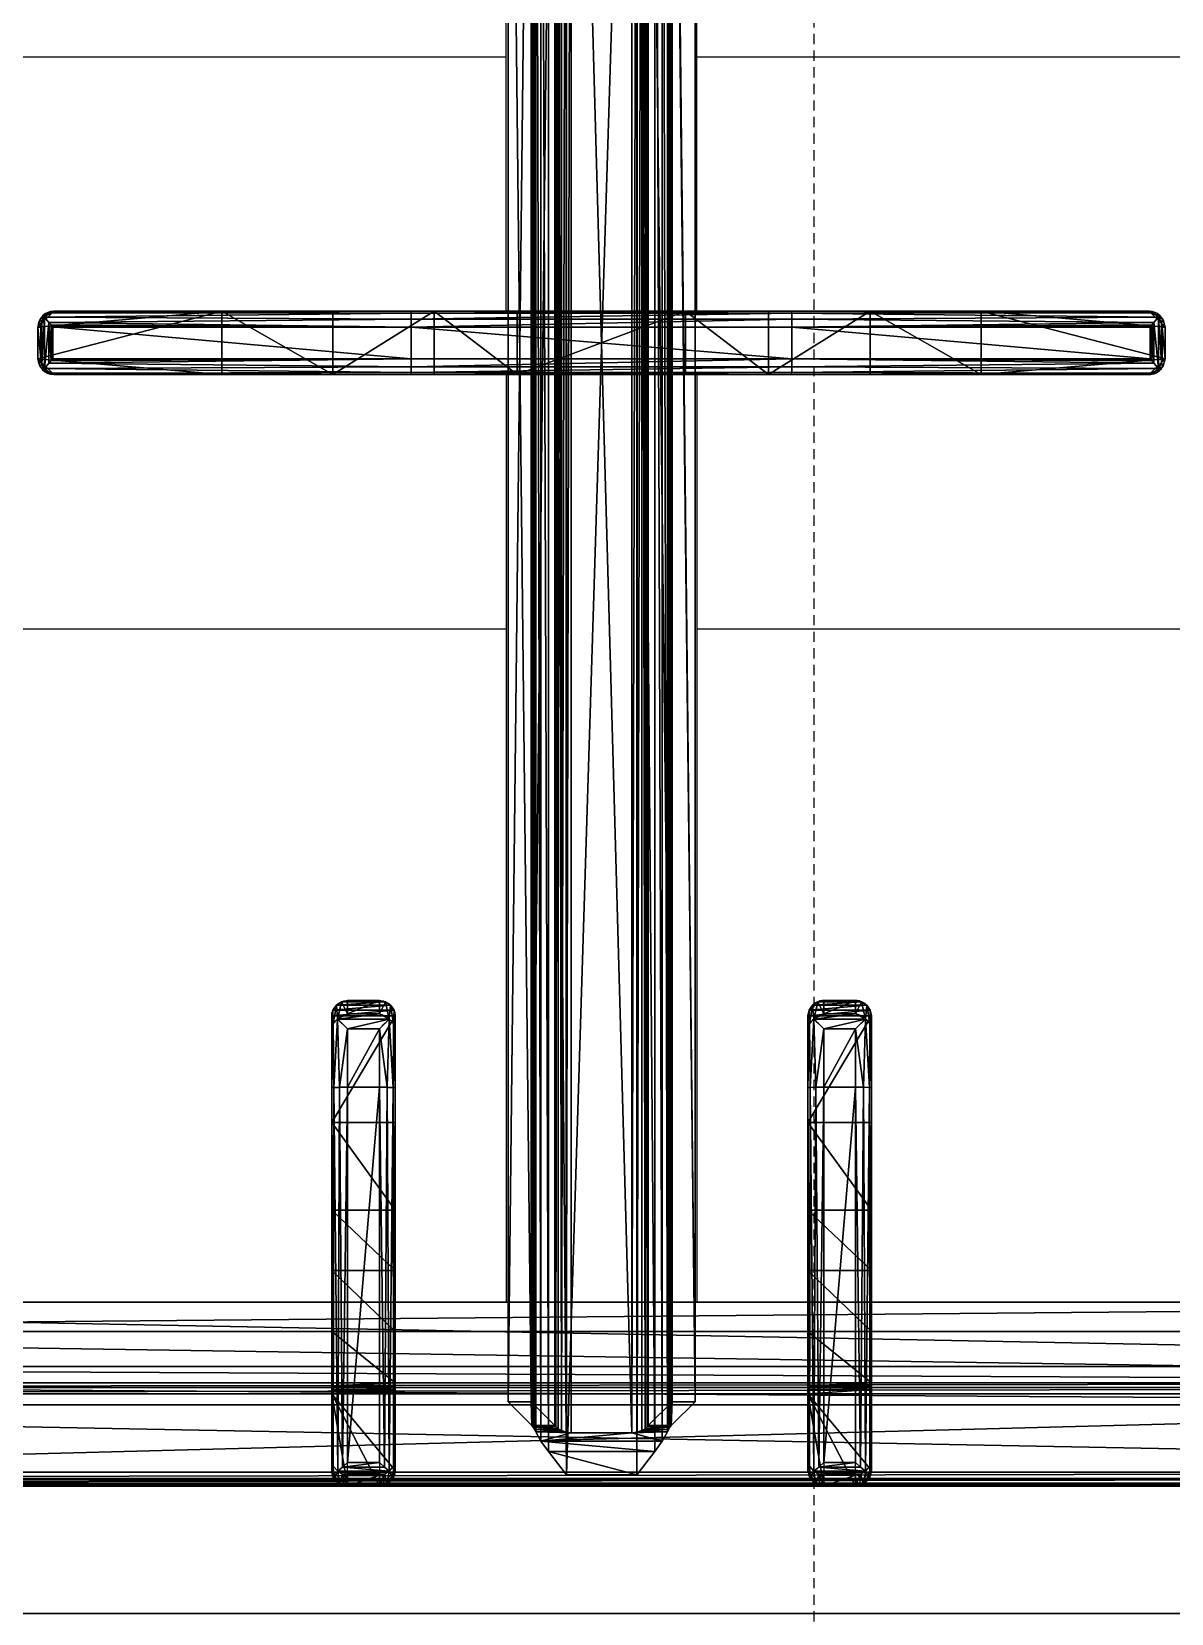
# Model space of a CAD drawing. Header units: millimetres. Extents: x 45 to 25350, y 77 to 5059.
# Drawn here: x 22177.87 to 22195.82, y 3859.1 to 3884 of the extents above; entities that cross this region are included whole.
import ezdxf

# ---------------------------------------------------------------- set-up
doc = ezdxf.new("R2010")
doc.units = ezdxf.units.MM
doc.header["$LTSCALE"] = 5
doc.linetypes.add('NASCOSTA', pattern=[0.375, 0.25, -0.125])
for name, color, linetype in [('200-EquipBlack-3d', 250, 'Continuous'), ('200-EquipBorder-2d', 9, 'Continuous'), ('200-EquipInternal-2d', 252, 'Continuous'), ('200-EquipSteel-3d', 9, 'Continuous'), ('300-exhaust-2d', 70, 'Continuous')]:
    doc.layers.add(name, color=color, linetype=linetype)
doc.layers.add('200-InsPoint-3D', color=3, linetype='Continuous', plot=False)

# ---------------------------------------------------------------- blocks, each defined once
blk = doc.blocks.new('ELECTROLUX-MC7-PASTACOOKER-400')
at = {"layer": '200-EquipSteel-3d', "invisible_edges": 5}
blk.add_3dface([(400, -655, 900), (370, -571.24, 900), (370, -133.76, 900), (400, -80.5, 900)], dxfattribs=at)
blk = doc.blocks.new('ELECTROLUX-MC7-BODYTOP400')
at = {"layer": '200-EquipBorder-2d'}
blk.add_line((400, 0), (400, -655), dxfattribs=at)
at = {"layer": '200-EquipSteel-3d'}
for points in [[(0, -655, 650), (0, -2, 650), (400, -2, 650), (400, -655, 650)], [(400, -655, 650), (400, -2, 650), (400, -2, 900), (400, -655, 900)]]:
    blk.add_3dface(points, dxfattribs=at)
blk = doc.blocks.new('ELECTROLUX-MC7-BODY400X600')
at = {"layer": '200-EquipSteel-3d'}
for points in [[(379, -655, 200), (400, -655, 200), (400, -2, 200), (379, -2, 200)], [(400, -655, 650), (400, -655, 200), (400, -2, 200), (400, -2, 650)]]:
    blk.add_3dface(points, dxfattribs=at)
blk = doc.blocks.new('E7PCED1KF0')
for name in ['ELECTROLUX-MC7-BODYTOP400', 'ELECTROLUX-MC7-BODY400X600', 'ELECTROLUX-MC7-PASTACOOKER-400']:
    blk.add_blockref(name, (0, 0))
blk = doc.blocks.new('ELECTROLUX-MC7-BODY1200X250')
at = {"layer": '200-EquipBorder-2d'}
blk.add_line((0, -655), (0, 0), dxfattribs=at)
at = {"layer": '200-EquipSteel-3d'}
for points, invisible_edges in [([(0, -655, 650), (0, -655, 900), (0, -2, 900), (0, -102, 724)], 12), ([(0, -102, 724), (0, -655, 650), (0, -102, 650)], 1)]:
    blk.add_3dface(points, dxfattribs=dict(at, invisible_edges=invisible_edges))
blk.add_3dface([(0, -655, 650), (0, -102, 650), (1200, -102, 650), (1200, -655, 650)], dxfattribs=at)
blk = doc.blocks.new('ELECTROLUX-MC7-TOPFYERBRURNERS6')
at = {"layer": '200-EquipInternal-2d'}
for p, q in [((20, -651.5), (20, -85.5)), ((197.5, -279.74), (202.5, -279.74)), ((197.5, -280.19), (197.5, -279.74)), ((197.5, -280.19), (202.5, -280.19)), ((202.5, -279.74), (202.5, -280.19)), ((195, -282.24), (195, -282.66)), ((195, -282.66), (195, -338.54)), ((197.5, -282.09), (202.5, -282.09)), ((197.5, -338.49), (197.5, -282.09)), ((202.5, -282.09), (202.5, -338.49)), ((205, -282.66), (205, -282.24)), ((205, -338.54), (205, -282.66)), ((82.76, -326), (22.47, -326)), ((91.91, -326), (82.76, -326)), ((91.91, -326), (94.04, -326)), ((20, -328.5), (20, -333.5)), ((20, -328.5), (20, -333.5)), ((22, -328.5), (22, -333.5)), ((22, -328.5), (82.81, -328.5)), ((82.81, -328.5), (82.81, -333.5)), ((82.81, -328.5), (92.02, -328.5)), ((92.02, -333.5), (92.02, -328.5)), ((96.48, -328.5), (94.37, -328.5)), ((94.37, -328.5), (94.37, -333.5)), ((96.48, -333.5), (96.48, -328.5)), ((82.81, -333.5), (22, -333.5)), ((92.02, -333.5), (82.81, -333.5)), ((94.37, -333.5), (96.48, -333.5)), ((22.47, -336), (82.76, -336)), ((82.76, -336), (91.91, -336)), ((94.04, -336), (91.91, -336)), ((195, -338.54), (195, -398.43)), ((197.5, -338.49), (202.5, -338.49)), ((197.5, -398.49), (197.5, -338.49)), ((202.5, -338.49), (202.5, -398.49)), ((205, -398.43), (205, -338.54)), ((195, -353.5), (48.98, -353.5)), ((205, -353.5), (351.02, -353.5)), ((195, -383.5), (48.98, -383.5)), ((205, -383.5), (351.02, -383.5)), ((195, -398.43), (195, -454.31)), ((197.5, -398.49), (202.5, -398.49)), ((197.5, -454.88), (197.5, -398.49)), ((202.5, -398.49), (202.5, -454.88)), ((205, -454.31), (205, -398.43)), ((22.47, -401), (82.76, -401)), ((82.76, -401), (91.91, -401)), ((94.04, -401), (91.91, -401)), ((20, -408.5), (20, -403.5)), ((20, -408.5), (20, -403.5)), ((22, -408.5), (22, -403.5)), ((82.81, -403.5), (22, -403.5)), ((82.81, -408.5), (82.81, -403.5)), ((92.02, -403.5), (82.81, -403.5)), ((92.02, -403.5), (92.02, -408.5)), ((94.37, -403.5), (96.48, -403.5)), ((94.37, -408.5), (94.37, -403.5)), ((96.48, -403.5), (96.48, -408.5)), ((22, -408.5), (82.81, -408.5)), ((82.81, -408.5), (92.02, -408.5)), ((96.48, -408.5), (94.37, -408.5)), ((82.76, -411), (22.47, -411)), ((91.91, -411), (82.76, -411)), ((91.91, -411), (94.04, -411)), ((195, -454.31), (195, -454.73)), ((197.5, -454.88), (202.5, -454.88)), ((205, -454.73), (205, -454.31)), ((196.89, -456.68), (203.11, -456.68)), ((197.5, -456.79), (202.5, -456.79)), ((197.5, -457.24), (197.5, -456.79)), ((197.5, -457.24), (202.5, -457.24)), ((202.5, -456.79), (202.5, -457.24))]:
    blk.add_line(p, q, dxfattribs=at)
blk.add_lwpolyline([(48.98, -112.48), (351.02, -112.48), (351.02, -624.52), (48.98, -624.52)], close=True, dxfattribs=at)
for points in [[(245, -353.5), (245, -222.25, 1), (155, -222.25), (155, -353.5)], [(155, -383.5), (155, -512.25, 1), (245, -512.25), (245, -383.5)]]:
    blk.add_lwpolyline(points, format="xyb", dxfattribs=at)
for centre, major_axis, ratio, start_param, end_param in [((197.5, -282.24), (0, 2.5), 0.99863, 0, 1.570796), ((197.5, -282.66), (2.5, 0), 0.951091, 2.227228, 3.141593), ((202.5, -282.24), (0, 2.5), 0.99863, 4.712389, 6.283185), ((202.5, -282.66), (-2.5, 0), 0.951091, 3.141593, 4.055957), ((197.5, -338.54), (-2.5, 0), 0.02182, -1.570796, 0), ((202.5, -338.54), (-2.5, 0), 0.02182, 3.141593, 4.712389), ((197.5, -398.43), (2.5, 0), 0.02182, 3.141593, 4.712389), ((202.5, -398.43), (2.5, 0), 0.02182, 4.712389, 6.283185), ((22.47, -403.5), (0, 2.5), 0.948965, 0, 0.895145), ((82.76, -403.5), (0, 2.5), 0.02182, 4.712389, 6.283185), ((91.91, -403.5), (0, 2.5), 0.84544, -0.894481, 0), ((91.91, -403.5), (2.5, 2.5), 0.02182, 4.734206, 5.410521), ((91.91, -403.5), (-1.92, 1.92), 0.8391, 4.014257, 4.690572), ((22.47, -408.5), (0, 2.5), 0.948965, 2.246448, 3.141593), ((82.76, -408.5), (0, 2.5), 0.02182, 3.141593, 4.712389), ((91.91, -408.5), (0, 2.5), 0.84544, 3.141593, 4.036074), ((91.91, -408.5), (-2.5, 2.5), 0.02182, 4.014257, 4.690572), ((91.91, -408.5), (1.92, 1.92), 0.8391, 4.734206, 5.410521), ((197.5, -454.31), (2.5, 0), 0.951091, 3.141593, 4.055957), ((197.5, -454.73), (0, 2.5), 0.99863, 1.570796, 3.141593), ((202.5, -454.73), (0, 2.5), 0.99863, 3.141593, 4.712389), ((202.5, -454.31), (-2.5, 0), 0.951091, 2.227228, 3.141593), ((197.5, -453.34), (0, 3.44), 0.725954, 2.896194, 3.141593), ((202.5, -453.34), (0, 3.44), 0.725954, 3.141593, 3.386992)]:
    blk.add_ellipse(centre, major_axis=major_axis, ratio=ratio, start_param=start_param, end_param=end_param, dxfattribs=at)
at = {"layer": '200-EquipInternal-2d', "extrusion": (0, 0, -1)}
for centre, major_axis, ratio, start_param, end_param in [((22.47, -328.5), (0, 2.5), 0.948965, -0.895145, 0), ((82.76, -328.5), (0, 2.5), 0.02182, 0, 1.570796), ((91.91, -328.5), (0, 2.5), 0.84544, 0, 0.894481), ((91.91, -328.5), (2.5, 2.5), 0.02182, 0.872665, 1.54898), ((91.91, -328.5), (-1.92, 1.92), 0.8391, 1.592613, 2.268928), ((82.76, -333.5), (0, 2.5), 0.02182, 1.570796, 3.141593), ((91.91, -333.5), (-2.5, 2.5), 0.02182, 1.592613, 2.268928), ((91.91, -333.5), (1.92, 1.92), 0.8391, 0.872665, 1.54898), ((22.47, -333.5), (0, 2.5), 0.948965, 3.141593, 4.036737), ((91.91, -333.5), (0, 2.5), 0.84544, 2.247111, 3.141593)]:
    blk.add_ellipse(centre, major_axis=major_axis, ratio=ratio, start_param=start_param, end_param=end_param, dxfattribs=at)
at = {"layer": '200-EquipInternal-2d'}
for points, knots in [([(195.97, -280.77), (196.17, -280.62), (196.38, -280.49), (196.75, -280.33), (196.91, -280.28), (197.21, -280.21), (197.36, -280.19), (197.5, -280.19)], [11.914764, 11.914764, 11.914764, 11.914764, 12.773402, 12.773402, 13.350347, 13.350347, 13.927292, 13.927292, 13.927292, 13.927292]), ([(197.5, -282.09), (197.5, -282.09), (197.5, -282.09), (197.5, -282.09), (197.5, -282.09), (197.5, -282.09), (197.5, -282.09), (197.49, -282.09), (197.49, -282.09), (197.49, -282.09), (197.49, -282.08), (197.48, -282.08), (197.48, -282.08), (197.46, -282.06), (197.45, -282.05), (197.43, -282.03), (197.41, -282.01), (197.35, -281.96), (197.3, -281.92), (197.16, -281.8), (197.06, -281.7), (196.85, -281.52), (196.74, -281.42), (196.52, -281.23), (196.41, -281.14), (196.19, -280.96), (196.08, -280.86), (195.97, -280.77)], [8.188469, 8.188469, 8.188469, 8.188469, 8.190233, 8.190233, 8.191997, 8.191997, 8.195525, 8.195525, 8.202581, 8.202581, 8.216692, 8.216692, 8.244915, 8.244915, 8.301361, 8.301361, 8.414254, 8.414254, 8.640038, 8.640038, 9.091607, 9.091607, 9.543176, 9.543176, 9.994745, 9.994745, 10.458205, 10.458205, 10.458205, 10.458205]), ([(202.5, -280.19), (202.64, -280.19), (202.79, -280.21), (203.09, -280.28), (203.25, -280.33), (203.62, -280.49), (203.83, -280.62), (204.03, -280.77)], [0, 0, 0, 0, 0.576945, 0.576945, 1.153889, 1.153889, 2.012527, 2.012527, 2.012527, 2.012527]), ([(204.03, -280.77), (203.92, -280.86), (203.81, -280.96), (203.59, -281.14), (203.48, -281.23), (203.26, -281.42), (203.15, -281.52), (202.94, -281.7), (202.84, -281.8), (202.7, -281.92), (202.65, -281.96), (202.59, -282.01), (202.57, -282.03), (202.55, -282.05), (202.54, -282.06), (202.52, -282.08), (202.52, -282.08), (202.51, -282.08), (202.51, -282.09), (202.51, -282.09), (202.51, -282.09), (202.5, -282.09), (202.5, -282.09), (202.5, -282.09), (202.5, -282.09), (202.5, -282.09), (202.5, -282.09), (202.5, -282.09)], [5.918216, 5.918216, 5.918216, 5.918216, 6.381677, 6.381677, 6.833246, 6.833246, 7.284815, 7.284815, 7.736384, 7.736384, 7.962168, 7.962168, 8.07506, 8.07506, 8.131506, 8.131506, 8.159729, 8.159729, 8.173841, 8.173841, 8.180897, 8.180897, 8.184425, 8.184425, 8.186189, 8.186189, 8.187953, 8.187953, 8.187953, 8.187953]), ([(94.04, -326), (94.19, -326), (94.35, -326.01), (94.66, -326.08), (94.82, -326.13), (95.12, -326.25), (95.26, -326.33), (95.53, -326.52), (95.65, -326.62), (95.87, -326.84), (95.97, -326.97), (96.15, -327.24), (96.23, -327.39), (96.35, -327.7), (96.4, -327.86), (96.46, -328.18), (96.48, -328.34), (96.48, -328.5)], [3.776921, 3.776921, 3.776921, 3.776921, 4.248957, 4.248957, 4.720993, 4.720993, 5.193029, 5.193029, 5.665065, 5.665065, 6.135831, 6.135831, 6.606596, 6.606596, 7.077361, 7.077361, 7.548126, 7.548126, 7.548126, 7.548126]), ([(20, -328.5), (20.01, -328.36), (20.03, -328.21), (20.09, -327.9), (20.14, -327.75), (20.31, -327.37), (20.45, -327.14), (20.62, -326.94)], [0, 0, 0, 0, 0.576945, 0.576945, 1.153889, 1.153889, 2.068716, 2.068716, 2.068716, 2.068716]), ([(20.62, -326.94), (20.79, -327.14), (20.99, -327.37), (21.33, -327.75), (21.47, -327.9), (21.74, -328.21), (21.87, -328.36), (22, -328.5)], [11.858599, 11.858599, 11.858599, 11.858599, 12.773425, 12.773425, 13.35037, 13.35037, 13.927314, 13.927314, 13.927314, 13.927314]), ([(20.62, -335.06), (20.45, -334.86), (20.31, -334.63), (20.14, -334.25), (20.09, -334.09), (20.03, -333.79), (20.01, -333.64), (20, -333.5)], [11.858599, 11.858599, 11.858599, 11.858599, 12.773425, 12.773425, 13.35037, 13.35037, 13.927314, 13.927314, 13.927314, 13.927314]), ([(22, -333.5), (21.87, -333.64), (21.74, -333.79), (21.47, -334.09), (21.33, -334.25), (20.99, -334.63), (20.79, -334.86), (20.62, -335.06)], [0, 0, 0, 0, 0.576945, 0.576945, 1.153889, 1.153889, 2.068716, 2.068716, 2.068716, 2.068716]), ([(96.48, -333.5), (96.48, -333.66), (96.46, -333.82), (96.4, -334.14), (96.35, -334.3), (96.23, -334.61), (96.15, -334.76), (95.97, -335.03), (95.87, -335.16), (95.65, -335.38), (95.53, -335.48), (95.26, -335.67), (95.12, -335.75), (94.82, -335.87), (94.66, -335.92), (94.35, -335.98), (94.19, -336), (94.04, -336)], [15.096253, 15.096253, 15.096253, 15.096253, 15.567018, 15.567018, 16.037783, 16.037783, 16.508548, 16.508548, 16.979314, 16.979314, 17.45135, 17.45135, 17.923386, 17.923386, 18.395422, 18.395422, 18.867458, 18.867458, 18.867458, 18.867458]), ([(20.62, -401.94), (20.45, -402.14), (20.31, -402.37), (20.14, -402.75), (20.09, -402.91), (20.03, -403.21), (20.01, -403.36), (20, -403.5)], [11.858599, 11.858599, 11.858599, 11.858599, 12.773425, 12.773425, 13.35037, 13.35037, 13.927314, 13.927314, 13.927314, 13.927314]), ([(22, -403.5), (21.87, -403.36), (21.74, -403.21), (21.47, -402.91), (21.33, -402.75), (20.99, -402.37), (20.79, -402.14), (20.62, -401.94)], [0, 0, 0, 0, 0.576945, 0.576945, 1.153889, 1.153889, 2.068716, 2.068716, 2.068716, 2.068716]), ([(96.48, -403.5), (96.48, -403.34), (96.46, -403.18), (96.4, -402.86), (96.35, -402.7), (96.23, -402.39), (96.15, -402.24), (95.97, -401.97), (95.87, -401.84), (95.65, -401.62), (95.53, -401.52), (95.26, -401.33), (95.12, -401.25), (94.82, -401.13), (94.66, -401.08), (94.35, -401.02), (94.19, -401), (94.04, -401)], [15.096253, 15.096253, 15.096253, 15.096253, 15.567018, 15.567018, 16.037783, 16.037783, 16.508548, 16.508548, 16.979314, 16.979314, 17.45135, 17.45135, 17.923386, 17.923386, 18.395422, 18.395422, 18.867458, 18.867458, 18.867458, 18.867458]), ([(20, -408.5), (20.01, -408.64), (20.03, -408.79), (20.09, -409.09), (20.14, -409.25), (20.31, -409.63), (20.45, -409.86), (20.62, -410.06)], [0, 0, 0, 0, 0.576945, 0.576945, 1.153889, 1.153889, 2.068716, 2.068716, 2.068716, 2.068716]), ([(20.62, -410.06), (20.79, -409.86), (20.99, -409.63), (21.33, -409.25), (21.47, -409.09), (21.74, -408.79), (21.87, -408.64), (22, -408.5)], [11.858599, 11.858599, 11.858599, 11.858599, 12.773425, 12.773425, 13.35037, 13.35037, 13.927314, 13.927314, 13.927314, 13.927314]), ([(94.04, -411), (94.19, -411), (94.35, -410.99), (94.66, -410.92), (94.82, -410.87), (95.12, -410.75), (95.26, -410.67), (95.53, -410.48), (95.65, -410.38), (95.87, -410.16), (95.97, -410.03), (96.15, -409.76), (96.23, -409.61), (96.35, -409.3), (96.4, -409.14), (96.46, -408.82), (96.48, -408.66), (96.48, -408.5)], [3.776921, 3.776921, 3.776921, 3.776921, 4.248957, 4.248957, 4.720993, 4.720993, 5.193029, 5.193029, 5.665065, 5.665065, 6.135831, 6.135831, 6.606596, 6.606596, 7.077361, 7.077361, 7.548126, 7.548126, 7.548126, 7.548126]), ([(195.97, -456.2), (196.08, -456.11), (196.19, -456.02), (196.41, -455.84), (196.52, -455.74), (196.74, -455.55), (196.85, -455.45), (197.06, -455.27), (197.16, -455.18), (197.3, -455.05), (197.35, -455.01), (197.41, -454.96), (197.43, -454.94), (197.45, -454.92), (197.46, -454.91), (197.48, -454.9), (197.48, -454.89), (197.49, -454.89), (197.49, -454.88), (197.49, -454.88), (197.49, -454.88), (197.5, -454.88), (197.5, -454.88), (197.5, -454.88), (197.5, -454.88), (197.5, -454.88), (197.5, -454.88), (197.5, -454.88)], [5.918733, 5.918733, 5.918733, 5.918733, 6.382193, 6.382193, 6.833762, 6.833762, 7.285331, 7.285331, 7.7369, 7.7369, 7.962685, 7.962685, 8.075577, 8.075577, 8.132023, 8.132023, 8.160246, 8.160246, 8.174358, 8.174358, 8.181413, 8.181413, 8.184941, 8.184941, 8.186705, 8.186705, 8.188469, 8.188469, 8.188469, 8.188469]), ([(202.5, -454.88), (202.5, -454.88), (202.5, -454.88), (202.5, -454.88), (202.5, -454.88), (202.5, -454.88), (202.5, -454.88), (202.51, -454.88), (202.51, -454.88), (202.51, -454.88), (202.51, -454.89), (202.52, -454.89), (202.52, -454.9), (202.54, -454.91), (202.55, -454.92), (202.57, -454.94), (202.59, -454.96), (202.65, -455.01), (202.7, -455.05), (202.84, -455.18), (202.94, -455.27), (203.15, -455.45), (203.26, -455.55), (203.48, -455.74), (203.59, -455.84), (203.81, -456.02), (203.92, -456.11), (204.03, -456.2)], [8.187953, 8.187953, 8.187953, 8.187953, 8.189716, 8.189716, 8.19148, 8.19148, 8.195008, 8.195008, 8.202064, 8.202064, 8.216176, 8.216176, 8.244399, 8.244399, 8.300845, 8.300845, 8.413737, 8.413737, 8.639521, 8.639521, 9.09109, 9.09109, 9.542659, 9.542659, 9.994228, 9.994228, 10.457689, 10.457689, 10.457689, 10.457689]), ([(196.89, -456.68), (196.8, -456.65), (196.7, -456.62), (196.38, -456.48), (196.17, -456.35), (195.97, -456.2)], [0.785194, 0.785194, 0.785194, 0.785194, 1.153889, 1.153889, 2.012527, 2.012527, 2.012527, 2.012527]), ([(204.03, -456.2), (203.83, -456.35), (203.62, -456.48), (203.3, -456.62), (203.2, -456.65), (203.11, -456.68)], [11.914787, 11.914787, 11.914787, 11.914787, 12.773425, 12.773425, 13.14212, 13.14212, 13.14212, 13.14212])]:
    blk.add_open_spline(points, degree=3, knots=knots, dxfattribs=at)
at = {"layer": '200-EquipSteel-3d', "invisible_edges": 5}
blk.add_3dface([(0, -80.5, 900), (20.34, -117.26, 900), (20.34, -619.74, 900), (0, -655, 900)], dxfattribs=at)
at = {"layer": '200-EquipBlack-3d'}
mesh = blk.add_polyface(dxfattribs=at)
corners = [(379.78, -85.71, 904.1), (380, -85.5, 900), (379.52, -84.72, 904.14), (379.73, -84.5, 900), (378, -83.5, 900), (378.78, -83.98, 904.14), (379, -83.77, 900), (377.79, -83.72, 904.1), (379.48, -85.71, 905.06), (379.29, -84.85, 905), (378.65, -85.21, 905.73), (378.76, -85.71, 905.75), (378.65, -84.21, 905), (377.79, -84.02, 905.06), (378.29, -84.85, 905.73), (377.79, -84.74, 905.75), (377.79, -85.71, 906), (22.21, -85.71, 906), (22.21, -84.74, 905.75), (22.21, -84.02, 905.06), (22.21, -83.72, 904.1), (22, -83.5, 900), (365.45, -638.95, 900), (22, -653.5, 900), (34.55, -638.95, 900), (365.45, -98.05, 900), (380, -651.5, 900), (34.55, -98.05, 900), (20, -85.5, 900), (21, -83.77, 900), (379.73, -652.5, 900), (379, -653.23, 900), (378, -653.5, 900), (20, -651.5, 900), (20.27, -652.5, 900), (21, -653.23, 900), (20.27, -84.5, 900), (21.22, -83.98, 904.14), (20.48, -84.72, 904.14), (20.22, -85.71, 904.1), (21.35, -84.21, 905), (21.71, -84.85, 905.73), (20.71, -84.85, 905), (20.52, -85.71, 905.06), (21.35, -85.21, 905.73), (21.24, -85.71, 905.75), (22.21, -651.29, 906), (21.24, -651.29, 905.75), (20.52, -651.29, 905.06), (20.22, -651.29, 904.1), (20.48, -652.28, 904.14), (21.22, -653.02, 904.14), (22.21, -653.28, 904.1), (20.71, -652.15, 905), (21.35, -651.79, 905.73), (21.35, -652.79, 905), (22.21, -652.98, 905.06), (21.71, -652.15, 905.73), (22.21, -652.26, 905.75), (35.55, -637.95, 899.73), (35.55, -99.05, 899.73), (36.28, -99.78, 899), (36.28, -637.22, 899), (38.88, -634.62, 902.5), (38.88, -102.38, 902.5), (36.31, -637.19, 905.06), (36.31, -99.81, 905.06), (32.81, -96.31, 906), (32.81, -640.69, 906), (48.98, -624.52, 885), (48.98, -112.48, 885), (44.36, -107.86, 885), (44.36, -629.14, 885), (377.79, -653.28, 904.1), (377.79, -652.98, 905.06), (377.79, -651.29, 906), (377.79, -652.26, 905.75), (363.72, -637.22, 899), (364.45, -637.95, 899.73), (364.45, -99.05, 899.73), (363.72, -99.78, 899), (367.19, -640.69, 906), (367.19, -96.31, 906), (378.78, -653.02, 904.14), (379.52, -652.28, 904.14), (379.78, -651.29, 904.1), (378.65, -652.79, 905), (378.29, -652.15, 905.73), (379.29, -652.15, 905), (379.48, -651.29, 905.06), (378.65, -651.79, 905.73), (378.76, -651.29, 905.75), (361.12, -634.62, 902.5), (351.02, -624.52, 885), (363.69, -637.19, 905.06), (355.64, -629.14, 885), (355.64, -107.86, 885), (351.02, -112.48, 885), (361.12, -102.38, 902.5), (363.69, -99.81, 905.06)]
mesh.append_faces([[corners[k] for k in face] for face in [(16, 10, 14), (17, 41, 44), (46, 54, 57), (75, 87, 90)]])
mesh.append_faces([[corners[k] for k in face] for face in [(4, 5, 6), (8, 10, 11), (16, 11, 10), (15, 16, 14), (7, 19, 13), (13, 18, 15), (28, 38, 36), (19, 41, 18), (17, 18, 41), (45, 17, 44), (39, 48, 43), (43, 47, 45), (23, 51, 35), (48, 54, 47), (46, 47, 54), (58, 46, 57), (52, 74, 56), (76, 56, 74), (26, 84, 30), (74, 87, 76), (85, 88, 84), (88, 87, 86), (75, 76, 87), (91, 75, 90), (85, 8, 89), (11, 89, 8)]], dxfattribs={"vtx0": -1})
mesh.append_faces([[corners[k] for k in face] for face in [(16, 15, 17), (22, 23, 24), (25, 26, 22), (27, 21, 25), (21, 28, 29), (6, 1, 4), (4, 25, 21), (24, 28, 27), (35, 33, 23), (26, 25, 1), (23, 22, 32), (17, 45, 46), (75, 81, 46), (81, 16, 82), (46, 67, 17), (17, 82, 16), (93, 72, 69), (72, 93, 95), (70, 71, 97), (97, 95, 93)]], dxfattribs={"vtx0": -1, "vtx1": -1})
mesh.append_faces([[corners[k] for k in face] for face in [(21, 27, 28), (4, 1, 25), (26, 32, 22), (24, 23, 33)]], dxfattribs={"vtx0": -1, "vtx1": -1, "vtx2": -1})
mesh.append_faces([[corners[k] for k in face] for face in [(17, 15, 18), (24, 33, 28), (46, 45, 47), (75, 58, 76), (16, 91, 11)]], dxfattribs={"vtx0": -1, "vtx2": -1})
mesh.append_faces([[corners[k] for k in face] for face in [(0, 1, 2), (5, 2, 6), (8, 0, 9), (5, 12, 2), (5, 7, 12), (12, 13, 14), (12, 14, 9), (2, 9, 0), (10, 9, 14), (19, 18, 13), (4, 21, 7), (30, 31, 26), (34, 33, 35), (20, 21, 37), (38, 37, 36), (19, 20, 40), (38, 42, 37), (38, 39, 42), (42, 43, 44), (42, 44, 40), (37, 40, 20), (41, 40, 44), (48, 47, 43), (28, 33, 39), (49, 33, 50), (51, 50, 35), (48, 49, 53), (51, 55, 50), (51, 52, 55), (55, 56, 57), (55, 57, 53), (50, 53, 49), (54, 53, 57), (24, 27, 59), (61, 62, 60), (63, 64, 65), (67, 68, 66), (69, 70, 63), (61, 71, 62), (73, 74, 52), (58, 56, 76), (32, 73, 23), (62, 77, 59), (22, 24, 78), (27, 25, 60), (80, 61, 79), (73, 32, 83), (84, 83, 30), (74, 73, 86), (88, 89, 90), (88, 86, 84), (83, 84, 86), (92, 93, 63), (68, 81, 65), (92, 63, 94), (72, 95, 62), (95, 96, 77), (98, 97, 92), (81, 82, 94), (98, 92, 99), (77, 80, 78), (25, 22, 79), (0, 8, 85), (91, 89, 11), (80, 96, 61), (70, 97, 64), (64, 98, 66), (82, 67, 99), (1, 0, 26)]], dxfattribs={"vtx1": -1})
mesh.append_faces([[corners[k] for k in face] for face in [(31, 32, 26), (75, 46, 58), (75, 16, 81), (81, 68, 46), (68, 67, 46), (67, 82, 17), (70, 69, 71), (72, 71, 69), (71, 96, 97), (96, 95, 97), (16, 75, 91)]], dxfattribs={"vtx1": -1, "vtx2": -1})
mesh.append_faces([[corners[k] for k in face] for face in [(1, 3, 2), (4, 7, 5), (2, 3, 6), (8, 9, 10), (7, 13, 12), (12, 9, 2), (13, 15, 14), (7, 20, 19), (21, 20, 7), (6, 3, 1), (28, 36, 29), (21, 29, 37), (28, 39, 38), (37, 29, 36), (19, 40, 41), (39, 43, 42), (42, 40, 37), (43, 45, 44), (39, 49, 48), (33, 49, 39), (33, 34, 50), (23, 52, 51), (50, 34, 35), (48, 53, 54), (52, 56, 55), (55, 53, 50), (56, 58, 57), (27, 60, 59), (62, 59, 60), (64, 66, 65), (68, 65, 66), (70, 64, 63), (71, 72, 62), (73, 52, 23), (77, 78, 59), (24, 59, 78), (25, 79, 60), (61, 60, 79), (32, 31, 83), (26, 85, 84), (83, 31, 30), (74, 86, 87), (73, 83, 86), (85, 89, 88), (88, 90, 87), (89, 91, 90), (93, 69, 63), (81, 94, 65), (63, 65, 94), (95, 77, 62), (96, 80, 77), (97, 93, 92), (82, 99, 94), (92, 94, 99), (80, 79, 78), (22, 78, 79), (96, 71, 61), (97, 98, 64), (98, 99, 66), (67, 66, 99), (0, 85, 26)]], dxfattribs={"vtx2": -1})
mesh = blk.add_polyface(dxfattribs=at)
corners = [(195, -454.73, 922), (195.33, -455.98, 922), (195, -454.31, 930.01), (196.25, -456.9, 922), (195.97, -456.2, 931.91), (196.89, -456.68, 931.13), (197.5, -456.79, 930.59), (197.35, -456.78, 930.62), (197.5, -457.24, 922), (197.19, -456.76, 930.72), (195.26, -455.36, 931.06), (202.5, -456.79, 930.59), (202.5, -457.24, 922), (195, -428.3, 922), (205, -428.3, 922), (204.67, -455.98, 922), (203.75, -456.9, 922), (205, -454.73, 922), (195, -398.43, 932.5), (195, -338.54, 932.5), (195, -326.18, 919.39), (195, -308.67, 922), (195, -282.24, 922), (195, -282.66, 930.01), (195, -342.16, 911.79), (195, -394.81, 911.79), (195, -355.23, 899.85), (195, -381.74, 899.85), (195, -410.79, 919.39), (196.72, -280.35, 931.28), (196.25, -280.07, 922), (195.97, -280.77, 931.91), (197.5, -280.19, 930.59), (197.5, -279.74, 922), (195.33, -280.99, 922), (195.26, -281.61, 931.06), (195.33, -338.51, 933.75), (196.25, -338.49, 934.67), (196.79, -281.47, 932.35), (197.49, -282.09, 932.48), (197.5, -338.49, 935), (197.47, -282.07, 932.48), (197.43, -282.03, 932.48), (197.35, -281.97, 932.47), (197.18, -281.81, 932.45), (202.5, -279.74, 922), (205, -308.67, 922), (205, -282.24, 922), (204.67, -280.99, 922), (203.75, -280.07, 922), (195.33, -398.46, 933.75), (197.5, -398.49, 935), (196.25, -398.48, 934.67), (196.79, -455.5, 932.35), (197.18, -455.16, 932.45), (197.35, -455.01, 932.47), (197.43, -454.94, 932.48), (197.47, -454.9, 932.48), (197.5, -454.88, 932.48), (202.51, -282.09, 932.48), (202.5, -338.49, 935), (202.5, -398.49, 935), (202.51, -454.88, 932.48), (204.03, -456.2, 931.91), (203.11, -456.68, 931.13), (203.21, -455.5, 932.35), (202.82, -455.16, 932.45), (202.65, -455.01, 932.47), (202.57, -454.94, 932.48), (202.53, -454.91, 932.48), (202.65, -456.78, 930.62), (202.81, -456.76, 930.72), (204.74, -455.36, 931.06), (205, -454.31, 930.01), (204.67, -398.46, 933.75), (205, -398.43, 932.5), (203.75, -398.48, 934.67), (205, -394.81, 911.79), (205, -326.18, 919.39), (205, -410.79, 919.39), (205, -342.16, 911.79), (205, -355.23, 899.85), (205, -381.74, 899.85), (205, -338.54, 932.5), (205, -282.66, 930.01), (204.03, -280.77, 931.91), (203.28, -280.35, 931.28), (202.5, -280.19, 930.59), (204.74, -281.61, 931.06), (204.67, -338.51, 933.75), (203.21, -281.47, 932.35), (203.75, -338.49, 934.67), (202.82, -281.81, 932.45), (202.65, -281.97, 932.47), (202.57, -282.03, 932.48), (202.53, -282.07, 932.48)]
mesh.append_faces([[corners[k] for k in face] for face in [(3, 4, 1), (4, 3, 5), (4, 10, 1), (29, 30, 31), (32, 33, 29), (33, 30, 29), (30, 34, 31), (31, 34, 35), (35, 36, 31), (31, 37, 38), (53, 52, 4), (4, 50, 10), (64, 16, 63), (72, 63, 15), (15, 63, 16), (72, 74, 63), (63, 76, 65), (49, 85, 48), (85, 49, 86), (87, 86, 45), (45, 86, 49), (85, 88, 48), (90, 91, 85), (85, 89, 88)]])
mesh.append_faces([[corners[k] for k in face] for face in [(8, 5, 3), (22, 35, 34), (36, 37, 31), (52, 50, 4), (5, 63, 4), (17, 72, 15), (74, 76, 63), (91, 89, 85)]], dxfattribs={"vtx0": -1})
mesh.append_faces([[corners[k] for k in face] for face in [(6, 8, 11), (3, 0, 8), (8, 14, 12), (17, 12, 14), (19, 20, 18), (20, 19, 21), (23, 21, 19), (24, 25, 20), (13, 18, 28), (45, 46, 33), (46, 45, 47), (49, 47, 45), (18, 50, 19), (37, 36, 52), (64, 9, 71), (73, 14, 75), (77, 78, 79), (78, 77, 80), (82, 80, 77), (46, 83, 78), (83, 89, 75), (76, 74, 91), (43, 93, 44)]], dxfattribs={"vtx0": -1, "vtx1": -1})
mesh.append_faces([[corners[k] for k in face] for face in [(20, 28, 18), (39, 41, 40), (41, 42, 40), (42, 43, 40), (55, 56, 51), (56, 57, 51), (57, 58, 51), (39, 40, 59), (40, 60, 59), (51, 58, 61), (58, 62, 61), (68, 56, 67), (56, 68, 57), (62, 57, 69), (57, 62, 58), (69, 57, 68), (56, 55, 67), (11, 71, 9), (62, 69, 61), (69, 68, 61), (68, 67, 61), (75, 79, 78), (93, 94, 60), (94, 95, 60), (95, 59, 60), (93, 43, 94), (41, 95, 42), (95, 41, 59), (39, 59, 41), (95, 94, 42), (42, 94, 43)]], dxfattribs={"vtx0": -1, "vtx1": -1, "vtx2": -1})
mesh.append_faces([[corners[k] for k in face] for face in [(19, 36, 35), (40, 38, 37), (19, 50, 36), (51, 37, 52), (52, 36, 50), (18, 10, 50), (51, 61, 60), (75, 74, 72), (61, 65, 76), (83, 88, 89), (75, 89, 74), (60, 76, 91), (91, 74, 89)]], dxfattribs={"vtx0": -1, "vtx2": -1})
mesh.append_faces([[corners[k] for k in face] for face in [(0, 1, 2), (9, 5, 8), (10, 2, 1), (15, 16, 17), (0, 2, 13), (22, 21, 23), (26, 27, 24), (23, 35, 22), (23, 19, 35), (44, 38, 40), (34, 30, 22), (48, 47, 49), (2, 10, 18), (54, 55, 51), (63, 65, 4), (66, 54, 65), (66, 67, 54), (53, 4, 65), (5, 9, 64), (7, 6, 9), (70, 71, 11), (71, 12, 64), (71, 70, 12), (73, 75, 72), (66, 65, 61), (17, 14, 73), (81, 80, 82), (47, 84, 46), (47, 48, 84), (88, 84, 48), (84, 88, 83), (92, 93, 60), (32, 29, 87), (31, 85, 29), (85, 31, 90), (92, 90, 44), (86, 87, 29), (33, 32, 45), (21, 46, 20), (81, 26, 80), (24, 20, 80), (81, 82, 26), (27, 82, 25), (14, 13, 79), (28, 25, 79)]], dxfattribs={"vtx1": -1})
mesh.append_faces([[corners[k] for k in face] for face in [(6, 7, 8), (8, 12, 11), (0, 13, 8), (13, 14, 8), (16, 12, 17), (2, 18, 13), (27, 25, 24), (25, 28, 20), (30, 33, 22), (46, 21, 33), (21, 22, 33), (51, 40, 37), (52, 53, 51), (40, 51, 60), (55, 54, 67), (6, 11, 9), (70, 11, 12), (84, 83, 46), (83, 75, 78), (14, 79, 75), (91, 90, 60), (60, 61, 76)]], dxfattribs={"vtx1": -1, "vtx2": -1})
mesh.append_faces([[corners[k] for k in face] for face in [(7, 9, 8), (3, 1, 0), (43, 44, 40), (53, 54, 51), (5, 64, 63), (54, 53, 65), (12, 16, 64), (17, 73, 72), (67, 66, 61), (90, 92, 60), (31, 38, 90), (93, 92, 44), (85, 86, 29), (90, 38, 44), (32, 87, 45), (46, 78, 20), (26, 24, 80), (20, 78, 80), (82, 27, 26), (82, 77, 25), (13, 28, 79), (25, 77, 79)]], dxfattribs={"vtx2": -1})
mesh = blk.add_polyface(dxfattribs=at)
corners = [(92.02, -328.5, 934.6), (93.56, -335.06, 933.98), (93.56, -326.93, 933.98), (92.02, -333.5, 934.6), (94.37, -333.5, 932.53), (94.37, -328.5, 932.53), (96.29, -327.54, 920.55), (96.48, -328.5, 920.59), (95.76, -326.73, 920.43), (92.82, -326.25, 933.14), (94.04, -326, 920), (91.91, -326, 932.1), (94.97, -326.19, 920.24), (96.48, -333.5, 920.59), (96.29, -334.46, 920.55), (92.82, -335.75, 933.14), (95.76, -335.27, 920.43), (94.97, -335.81, 920.24), (94.04, -336, 920), (91.91, -336, 932.1), (82.76, -326, 932.5), (77.27, -326, 912.68), (24.21, -326, 932.5), (53.98, -326, 885), (36.28, -326, 899), (63.49, -326, 900.63), (44.36, -326, 885), (35.83, -326, 899.53), (35.23, -326, 899.88), (22.5, -326, 900), (34.55, -326, 900), (77.27, -336, 912.68), (53.98, -336, 885), (63.49, -336, 900.63), (82.76, -336, 932.5), (22.5, -336, 900), (34.55, -336, 900), (24.21, -336, 932.5), (35.23, -336, 899.88), (35.83, -336, 899.53), (44.36, -336, 885), (36.28, -336, 899), (21.73, -333.5, 933.1), (20, -333.5, 900), (21.9, -334.3, 933.81), (21.25, -335.66, 900), (22.36, -335.06, 934.45), (20.34, -334.75, 900), (23.18, -335.75, 933.58), (20, -328.5, 900), (21.73, -328.5, 933.1), (20.34, -327.25, 900), (21.25, -326.33, 900), (82.81, -334.75, 934.67), (82.81, -333.5, 935), (82.79, -335.66, 933.75), (23.02, -334.3, 934.87), (23.73, -333.5, 935), (82.81, -328.5, 935), (23.73, -328.5, 935), (22.36, -326.94, 934.45), (23.02, -327.7, 934.87), (21.9, -327.7, 933.81), (23.18, -326.25, 933.58), (82.79, -326.33, 933.75), (82.81, -327.25, 934.67)]
mesh.append_faces([[corners[k] for k in face] for face in [(5, 6, 2), (5, 7, 6), (6, 8, 2), (13, 4, 14), (16, 14, 1), (1, 14, 4), (42, 43, 44), (45, 46, 47), (46, 45, 48), (46, 44, 47), (44, 43, 47), (1, 55, 15), (48, 55, 46), (46, 53, 56), (57, 56, 54), (50, 62, 49), (49, 62, 51), (63, 52, 60), (52, 51, 60), (60, 51, 62), (61, 65, 60), (59, 58, 61), (60, 64, 63), (9, 64, 2)]])
mesh.append_faces([[corners[k] for k in face] for face in [(0, 1, 2), (15, 16, 1), (16, 15, 17), (19, 17, 15), (32, 25, 33), (35, 48, 45), (35, 30, 36), (3, 53, 1), (53, 55, 1), (55, 53, 46), (58, 65, 61), (65, 64, 60), (64, 65, 2), (65, 0, 2)]], dxfattribs={"vtx0": -1})
mesh.append_faces([[corners[k] for k in face] for face in [(20, 21, 22), (23, 24, 25), (25, 22, 21), (30, 22, 28), (12, 17, 10), (17, 12, 16), (6, 14, 8), (8, 16, 12), (18, 34, 31), (37, 31, 34), (51, 29, 49), (49, 30, 43)]], dxfattribs={"vtx0": -1, "vtx1": -1})
mesh.append_faces([[corners[k] for k in face] for face in [(25, 28, 22), (37, 38, 33), (35, 43, 30)]], dxfattribs={"vtx0": -1, "vtx1": -1, "vtx2": -1})
mesh.append_faces([[corners[k] for k in face] for face in [(37, 33, 31), (33, 39, 41), (34, 15, 55), (34, 55, 48), (58, 54, 3), (54, 58, 59), (20, 63, 64), (20, 64, 9)]], dxfattribs={"vtx0": -1, "vtx2": -1})
mesh.append_faces([[corners[k] for k in face] for face in [(1, 4, 2), (2, 8, 9), (10, 11, 12), (12, 9, 8), (4, 13, 5), (18, 17, 19), (11, 10, 20), (29, 22, 30), (7, 13, 6), (10, 18, 21), (25, 21, 33), (19, 34, 18), (35, 36, 37), (40, 32, 41), (37, 48, 35), (43, 42, 49), (45, 47, 35), (19, 15, 34), (37, 34, 48), (0, 58, 3), (57, 54, 59), (42, 44, 50), (46, 60, 44), (60, 46, 61), (59, 61, 57), (62, 50, 44), (22, 29, 63), (22, 63, 20), (11, 20, 9), (26, 23, 40), (24, 26, 41), (36, 30, 38), (24, 41, 27), (39, 38, 27)]], dxfattribs={"vtx1": -1})
mesh.append_faces([[corners[k] for k in face] for face in [(10, 21, 20), (24, 27, 25), (27, 28, 25), (13, 14, 6), (14, 16, 8), (36, 38, 37), (38, 39, 33), (32, 33, 41), (47, 43, 35), (29, 30, 49), (3, 54, 53), (58, 0, 65)]], dxfattribs={"vtx1": -1, "vtx2": -1})
mesh.append_faces([[corners[k] for k in face] for face in [(0, 3, 1), (4, 5, 2), (11, 9, 12), (13, 7, 5), (23, 26, 24), (17, 18, 10), (18, 31, 21), (32, 23, 25), (21, 31, 33), (42, 50, 49), (51, 52, 29), (54, 56, 53), (46, 56, 61), (60, 62, 44), (61, 56, 57), (29, 52, 63), (23, 32, 40), (26, 40, 41), (30, 28, 38), (41, 39, 27), (38, 28, 27)]], dxfattribs={"vtx2": -1})
mesh = blk.add_polyface(dxfattribs=at)
corners = [(33.32, -379.61, 880), (366.68, -379.61, 880), (33.32, -383.23, 880), (366.68, -383.23, 880), (33.32, -353.77, 880), (366.68, -353.77, 880), (33.32, -357.39, 880), (366.68, -357.39, 880), (370.45, -357.54, 894.07), (29.55, -357.54, 894.07), (370.7, -357.75, 894.84), (28.97, -357.94, 895.59), (371.03, -357.94, 895.59), (29.3, -357.75, 894.84), (28.57, -358.13, 896.29), (371.43, -358.13, 896.29), (29.55, -361.16, 894.07), (370.45, -375.84, 894.07), (29.55, -375.84, 894.07), (370.5, -375.79, 894.26), (29.44, -375.74, 894.46), (370.56, -375.74, 894.46), (29.5, -375.79, 894.26), (29.37, -375.68, 894.65), (370.63, -375.68, 894.65), (29.55, -379.46, 894.07), (21.82, -362.96, 900), (25.49, -360.12, 899.11), (21.82, -374.04, 900), (25.49, -376.88, 899.11), (28.44, -363.73, 896.5), (27.13, -358.95, 897.99), (28.77, -362.18, 895.96), (29.07, -361.65, 895.39), (29.44, -361.26, 894.46), (29.5, -361.21, 894.26), (29.37, -361.32, 894.65), (28.53, -362.91, 896.36), (28.44, -373.27, 896.5), (28.53, -374.09, 896.36), (28.57, -378.87, 896.29), (28.77, -374.82, 895.96), (28.97, -379.06, 895.59), (29.3, -379.25, 894.84), (29.07, -375.35, 895.39), (27.13, -378.05, 897.99), (378.18, -362.96, 900), (374.51, -360.12, 899.11), (372.87, -358.95, 897.99), (370.45, -361.16, 894.07), (370.56, -361.26, 894.46), (370.5, -361.21, 894.26), (370.63, -361.32, 894.65), (370.93, -361.65, 895.39), (371.23, -362.18, 895.96), (371.47, -362.91, 896.36), (371.56, -363.73, 896.5), (371.56, -373.27, 896.5), (371.47, -374.09, 896.36), (370.93, -375.35, 895.39), (371.23, -374.82, 895.96), (370.45, -379.46, 894.07), (371.03, -379.06, 895.59), (370.7, -379.25, 894.84), (371.43, -378.87, 896.29), (372.87, -378.05, 897.99), (378.18, -374.04, 900), (374.51, -376.88, 899.11)]
mesh.append_faces([[corners[k] for k in face] for face in [(28, 27, 29), (39, 40, 38), (29, 31, 45), (26, 47, 27), (15, 31, 48), (48, 27, 47), (32, 55, 37), (56, 37, 55), (38, 58, 39), (60, 39, 58), (40, 65, 45), (66, 29, 67), (67, 45, 65), (48, 56, 15), (46, 67, 47), (47, 65, 48)]], dxfattribs={"vtx0": -1})
mesh.append_faces([[corners[k] for k in face] for face in [(8, 9, 10), (11, 12, 13), (13, 10, 9), (17, 18, 19), (20, 21, 22), (22, 19, 18), (11, 32, 14), (32, 11, 33), (9, 34, 13), (13, 33, 11), (40, 41, 42), (23, 43, 44), (43, 20, 25), (18, 25, 22), (22, 25, 20), (44, 42, 41), (6, 49, 16), (50, 35, 51), (35, 50, 34), (52, 34, 50), (51, 16, 49), (2, 61, 25), (62, 43, 63), (43, 62, 42), (64, 42, 62), (63, 25, 61), (56, 65, 57), (62, 60, 64), (60, 62, 59), (61, 21, 63), (63, 59, 62), (15, 54, 12), (52, 10, 53), (10, 50, 8), (49, 8, 51), (51, 8, 50), (53, 12, 54)]], dxfattribs={"vtx0": -1, "vtx1": -1})
mesh.append_faces([[corners[k] for k in face] for face in [(25, 18, 0), (38, 45, 31), (56, 48, 65), (8, 49, 7)]], dxfattribs={"vtx0": -1, "vtx2": -1})
mesh.append_faces([[corners[k] for k in face] for face in [(0, 1, 2), (4, 5, 6), (5, 4, 8), (14, 15, 11), (4, 6, 9), (1, 0, 17), (23, 24, 20), (2, 25, 0), (26, 27, 28), (14, 30, 31), (40, 45, 38), (27, 31, 29), (46, 47, 26), (31, 27, 48), (7, 49, 6), (36, 34, 52), (52, 53, 36), (54, 32, 53), (54, 55, 32), (30, 37, 56), (33, 36, 53), (57, 38, 56), (57, 58, 38), (59, 44, 60), (59, 24, 44), (41, 39, 60), (3, 61, 2), (40, 42, 64), (64, 65, 40), (29, 45, 67), (46, 26, 66), (67, 65, 47), (56, 55, 15), (5, 8, 7), (3, 1, 61)]], dxfattribs={"vtx1": -1})
mesh.append_faces([[corners[k] for k in face] for face in [(4, 9, 8), (15, 12, 11), (12, 10, 13), (6, 16, 9), (0, 18, 17), (24, 21, 20), (21, 19, 22), (16, 35, 9), (35, 34, 9), (34, 36, 13), (36, 33, 13), (32, 37, 14), (30, 38, 31), (39, 41, 40), (23, 20, 43), (43, 42, 44), (35, 16, 51), (43, 25, 63), (17, 19, 61), (19, 21, 61), (21, 24, 63), (24, 59, 63), (60, 58, 64), (55, 54, 15), (52, 50, 10), (10, 12, 53), (1, 17, 61)]], dxfattribs={"vtx1": -1, "vtx2": -1})
mesh.append_faces([[corners[k] for k in face] for face in [(1, 3, 2), (5, 7, 6), (37, 30, 14), (15, 14, 31), (32, 33, 53), (38, 30, 56), (24, 23, 44), (44, 41, 60), (66, 28, 29), (26, 28, 66), (46, 66, 67), (65, 64, 57), (58, 57, 64)]], dxfattribs={"vtx2": -1})
mesh = blk.add_polyface(dxfattribs=at)
corners = [(92.02, -403.5, 934.6), (93.56, -410.07, 933.98), (93.56, -401.94, 933.98), (92.02, -408.5, 934.6), (94.37, -408.5, 932.53), (94.37, -403.5, 932.53), (96.29, -402.54, 920.55), (96.48, -403.5, 920.59), (95.76, -401.73, 920.43), (92.82, -401.25, 933.14), (94.04, -401, 920), (91.91, -401, 932.1), (94.97, -401.19, 920.24), (96.48, -408.5, 920.59), (96.29, -409.46, 920.55), (92.82, -410.75, 933.14), (95.76, -410.27, 920.43), (94.97, -410.81, 920.24), (94.04, -411, 920), (91.91, -411, 932.1), (82.76, -401, 932.5), (77.27, -401, 912.68), (24.21, -401, 932.5), (53.98, -401, 885), (36.28, -401, 899), (63.49, -401, 900.63), (44.36, -401, 885), (35.83, -401, 899.53), (35.23, -401, 899.88), (22.5, -401, 900), (34.55, -401, 900), (77.27, -411, 912.68), (53.98, -411, 885), (63.49, -411, 900.63), (82.76, -411, 932.5), (22.5, -411, 900), (34.55, -411, 900), (24.21, -411, 932.5), (35.23, -411, 899.88), (35.83, -411, 899.53), (44.36, -411, 885), (36.28, -411, 899), (21.73, -408.5, 933.1), (20, -408.5, 900), (21.9, -409.3, 933.81), (21.25, -410.67, 900), (22.36, -410.06, 934.45), (20.34, -409.75, 900), (23.18, -410.75, 933.58), (20, -403.5, 900), (21.73, -403.5, 933.1), (20.34, -402.25, 900), (21.25, -401.34, 900), (82.81, -409.75, 934.67), (82.81, -408.5, 935), (82.79, -410.67, 933.75), (23.02, -409.3, 934.87), (23.73, -408.5, 935), (82.81, -403.5, 935), (23.73, -403.5, 935), (22.36, -401.94, 934.45), (23.02, -402.7, 934.87), (21.9, -402.7, 933.81), (23.18, -401.25, 933.58), (82.79, -401.34, 933.75), (82.81, -402.25, 934.67)]
mesh.append_faces([[corners[k] for k in face] for face in [(5, 6, 2), (5, 7, 6), (6, 8, 2), (13, 4, 14), (16, 14, 1), (1, 14, 4), (42, 43, 44), (45, 46, 47), (46, 45, 48), (46, 44, 47), (44, 43, 47), (1, 55, 15), (48, 55, 46), (46, 53, 56), (57, 56, 54), (50, 62, 49), (49, 62, 51), (63, 52, 60), (52, 51, 60), (60, 51, 62), (61, 65, 60), (59, 58, 61), (60, 64, 63), (9, 64, 2)]])
mesh.append_faces([[corners[k] for k in face] for face in [(0, 1, 2), (15, 16, 1), (16, 15, 17), (19, 17, 15), (32, 25, 33), (35, 48, 45), (35, 30, 36), (3, 53, 1), (53, 55, 1), (55, 53, 46), (58, 65, 61), (65, 64, 60), (64, 65, 2), (65, 0, 2)]], dxfattribs={"vtx0": -1})
mesh.append_faces([[corners[k] for k in face] for face in [(20, 21, 22), (23, 24, 25), (25, 22, 21), (30, 22, 28), (12, 17, 10), (17, 12, 16), (6, 14, 8), (8, 16, 12), (18, 34, 31), (37, 31, 34), (51, 29, 49), (49, 30, 43)]], dxfattribs={"vtx0": -1, "vtx1": -1})
mesh.append_faces([[corners[k] for k in face] for face in [(25, 28, 22), (37, 38, 33), (35, 43, 30)]], dxfattribs={"vtx0": -1, "vtx1": -1, "vtx2": -1})
mesh.append_faces([[corners[k] for k in face] for face in [(37, 33, 31), (33, 39, 41), (34, 15, 55), (34, 55, 48), (58, 54, 3), (54, 58, 59), (20, 63, 64), (20, 64, 9)]], dxfattribs={"vtx0": -1, "vtx2": -1})
mesh.append_faces([[corners[k] for k in face] for face in [(1, 4, 2), (2, 8, 9), (10, 11, 12), (12, 9, 8), (4, 13, 5), (18, 17, 19), (11, 10, 20), (29, 22, 30), (7, 13, 6), (10, 18, 21), (25, 21, 33), (19, 34, 18), (35, 36, 37), (40, 32, 41), (37, 48, 35), (43, 42, 49), (45, 47, 35), (19, 15, 34), (37, 34, 48), (0, 58, 3), (57, 54, 59), (42, 44, 50), (46, 60, 44), (60, 46, 61), (59, 61, 57), (62, 50, 44), (22, 29, 63), (22, 63, 20), (11, 20, 9), (26, 23, 40), (24, 26, 41), (36, 30, 38), (24, 41, 27), (39, 38, 27)]], dxfattribs={"vtx1": -1})
mesh.append_faces([[corners[k] for k in face] for face in [(10, 21, 20), (24, 27, 25), (27, 28, 25), (13, 14, 6), (14, 16, 8), (36, 38, 37), (38, 39, 33), (32, 33, 41), (47, 43, 35), (29, 30, 49), (3, 54, 53), (58, 0, 65)]], dxfattribs={"vtx1": -1, "vtx2": -1})
mesh.append_faces([[corners[k] for k in face] for face in [(0, 3, 1), (4, 5, 2), (11, 9, 12), (13, 7, 5), (23, 26, 24), (17, 18, 10), (18, 31, 21), (32, 23, 25), (21, 31, 33), (42, 50, 49), (51, 52, 29), (54, 56, 53), (46, 56, 61), (60, 62, 44), (61, 56, 57), (29, 52, 63), (23, 32, 40), (26, 40, 41), (30, 28, 38), (41, 39, 27), (38, 28, 27)]], dxfattribs={"vtx2": -1})
blk = doc.blocks.new('E7GCGL6C00')
for name in ['ELECTROLUX-MC7-BODY1200X250', 'ELECTROLUX-MC7-TOPFYERBRURNERS6']:
    blk.add_blockref(name, (0, 0))
blk = doc.blocks.new('E7BAPP00RH')
at = {"layer": '200-EquipInternal-2d'}
blk.add_lwpolyline([(0, -102), (1600, -102), (1600, -655), (0, -655)], close=True, dxfattribs=at)
at = {"layer": '200-EquipSteel-3d', "invisible_edges": 8}
for points in [[(0, -655, 650), (0, -655, 200), (0, -102, 200), (0, -102, 650)], [(21, -655, 605), (21, -655, 200), (21, -102, 200), (21, -102, 605)]]:
    blk.add_3dface(points, dxfattribs=at)
at = {"layer": '200-EquipSteel-3d'}
for points in [[(0, -655, 200), (21, -655, 200), (21, -102, 200), (0, -102, 200)], [(0, -102, 650), (1600, -102, 650), (1600, -655, 650), (0, -655, 650)], [(21, -655, 245), (1579, -655, 245), (1579, -102, 245), (21, -102, 245)], [(21, -655, 200), (1579, -655, 200), (1579, -102, 200), (21, -102, 200)], [(1579, -655, 605), (21, -655, 605), (21, -102, 605), (1579, -102, 605)]]:
    blk.add_3dface(points, dxfattribs=at)
blk = doc.blocks.new('EP1124T')
at = {"layer": '300-exhaust-2d', "linetype": 'NASCOSTA'}
blk.add_lwpolyline([(1051, -140), (1051, -402), (1349, -402), (1349, -140)], close=True, dxfattribs=at)
at = {"layer": '200-InsPoint-3D', "flags": 9}
blk.add_attdef('DISTANG', (0, 0), '', height=1, dxfattribs=at)

msp = doc.modelspace()

# ---------------------------------------------------------------- hatches: boundary and pattern name
at = {"ltscale": 0.5}
h = msp.add_hatch(dxfattribs=at)
h.set_pattern_fill('ANSI31', color=251, scale=30)
h.set_pattern_definition([(45, (24280.266, 18410.9967), (-2.6516504, 2.6516504), [])])
h.paths.add_polyline_path([(21763.422, 4094.474), (22023.384, 4098.963), (22023.021, 4119.96), (21730.1, 4114.902), (21721.79, 4595.08, -0.130845), (22999.271, 4233.912, -0.490921), (22999.351, 4233.948, -0.006684), (23000.203, 4268.186, 0.132238), (21691.262, 4625.367), (21711.964, 3429.136), (22159.106, 3170.979), (22174.106, 3196.96), (22030.234, 3280.024), (22097.77, 3397), (22270.975, 3297), (22270.985, 3297.017), (22281.975, 3316.053), (22090.583, 3426.553), (22020.057, 3425.335), (21775.094, 3421.105, -0.000011), (21771.021, 3655.54), (22030.982, 3660.029), (22030.618, 3681.026), (21770.657, 3676.536, -0.000019)])

# ---------------------------------------------------------------- block references
at = {"zscale": 0.1, "rotation": 90}
for name, p, xscale, yscale in [('EP1124T', (22149.998, 3679.097), 0.1666666666675383, 0.09999999999854481), ('E7BAPP00RH', (22149.998, 3859.097), 0.1, 0.1), ('E7GCGL6C00', (22149.998, 3859.097), 0.09999999999999432, 0.09999999999999432), ('E7PCED1KF0', (22149.998, 3819.097), 0.09999999999999432, 0.09999999999999432)]:
    msp.add_blockref(name, p, dxfattribs=dict(at, xscale=xscale, yscale=yscale))

doc.saveas('drawing.dxf')
